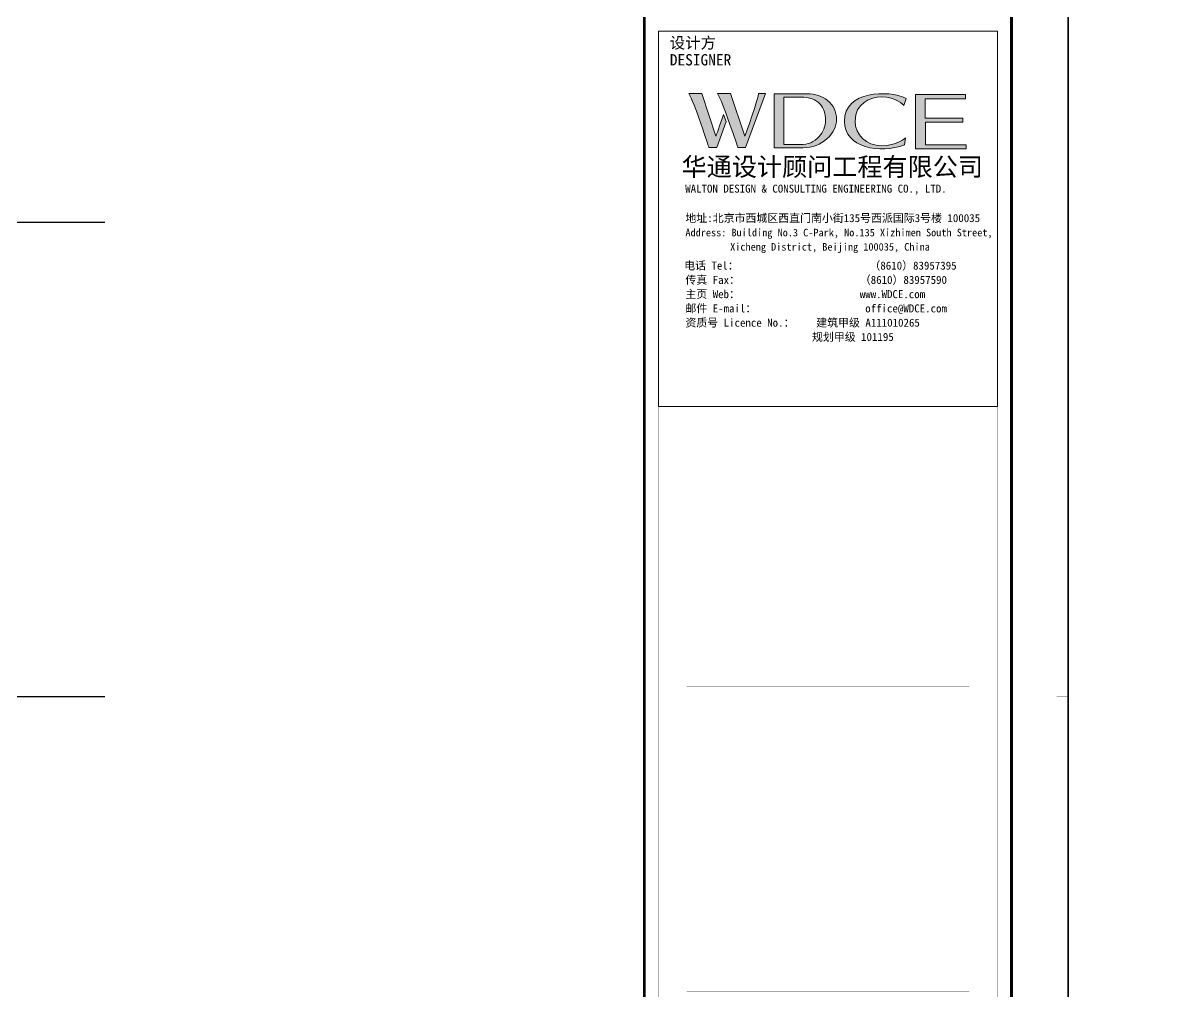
# Model space of a CAD drawing. Extents: x -292644 to 263613, y -713695 to 491457.
# Drawn here: x 158804 to 178991, y 130385 to 147538 of the extents above; entities that cross this region are included whole.
import ezdxf
from ezdxf.enums import TextEntityAlignment as Align
from ezdxf.xclip import XClip

# ---------------------------------------------------------------- set-up
doc = ezdxf.new("R2010")
doc.units = 0
doc.header["$LTSCALE"] = 1000
doc.header["$MEASUREMENT"] = 0
doc.linetypes.add('104-10 轴网$0$DOTE', pattern=[2.42, 2, -0.2, 0.02, -0.2])
doc.linetypes.add('X-104 8#10#平面_t3$0$109-34 轴网$0$L1$0$$AUDIT_BAD_LTYPE1', pattern=[0])
doc.layers.get('0').update_dxf_attribs({"linetype": 'CONTINUOUS'})
doc.layers.get('Defpoints').update_dxf_attribs({"linetype": 'CONTINUOUS'})
doc.layers.add('104-10 轴网$0$A_AXIS-轴线', color=36, linetype='104-10 轴网$0$DOTE')
doc.layers.add('8#楼幕墙$0$04-不打印_辅助线', color=165, linetype='CONTINUOUS', plot=False)
doc.layers.add('X-104 8#10#平面_t3$0$04-不打印_辅助线', color=165, linetype='CONTINUOUS', plot=False)
doc.styles.add('图签信息$0$hwxh', font='STXIHEI.TTF')
doc.styles.add('图签信息$0$华文细黑', font='STXIHEI.TTF', dxfattribs={"height": 10})

# ---------------------------------------------------------------- blocks, each defined once
blk = doc.blocks.new('104-10 轴网')
at = {"layer": '104-10 轴网$0$A_AXIS-轴线', "linetype": '104-10 轴网$0$DOTE'}
for p, q in [((168930, 25200), (113930, 25200)), ((168930, 16800), (113930, 16800))]:
    blk.add_line(p, q, dxfattribs=at)
at = {"layer": 'Defpoints'}
blk.add_lwpolyline([(104380, 45500), (178480, 45500), (178480, -11900), (104380, -11900)], close=True, dxfattribs=at)
blk = doc.blocks.new('图签信息$0$logo2')
h = blk.add_hatch(color=7)
h.paths.add_polyline_path([(19.021, -7.36), (15.845, -7.36), (15.845, -3.972), (18.974, -3.972), (18.974, -4.243), (16.461, -4.243), (16.461, -5.448), (18.811, -5.448), (18.811, -5.686), (16.474, -5.686), (16.474, -7.116), (19.021, -7.116)])
edge = h.paths.add_edge_path()
edge.add_spline(control_points=[(15.259, -4.206), (15.259, -4.206), (15.127, -4.646), (15.127, -4.646), (15.127, -4.646), (14.62, -4.101), (13.734, -4.101), (13.035, -4.101), (12.071, -4.537), (12.076, -5.621), (12.08, -6.488), (12.766, -7.164), (13.734, -7.168), (14.656, -7.172), (15.227, -6.68), (15.227, -6.68), (15.227, -6.68), (15.164, -7.108), (15.164, -7.108), (13.632, -7.703), (11.417, -7.291), (11.411, -5.643), (11.404, -3.721), (14.157, -3.665), (15.259, -4.206)], knot_values=[0, 0, 0, 0, 1, 1, 1, 2, 2, 2, 3, 3, 3, 4, 4, 4, 5, 5, 5, 6, 6, 6, 7, 7, 7, 8, 8, 8, 8], degree=3, periodic=0)
edge = h.paths.add_edge_path(flags=16)
edge.add_spline(control_points=[(10.229, -5.566), (10.229, -5.16), (10.12, -4.83), (9.897, -4.576), (9.63, -4.273), (9.228, -4.122), (8.69, -4.122), (8.69, -4.122), (7.638, -4.122), (7.638, -4.122), (7.638, -4.122), (7.638, -7.098), (7.638, -7.098), (7.638, -7.098), (8.663, -7.098), (8.663, -7.098), (9.133, -7.098), (9.519, -6.934), (9.823, -6.604), (10.095, -6.309), (10.229, -5.964), (10.229, -5.566)], knot_values=[0, 0, 0, 0, 1, 1, 1, 2, 2, 2, 3, 3, 3, 4, 4, 4, 5, 5, 5, 6, 6, 6, 7, 7, 7, 7], degree=3, periodic=0)
edge = h.paths.add_edge_path()
edge.add_spline(control_points=[(10.919, -5.505), (10.919, -5.962), (10.725, -6.366), (10.336, -6.719), (9.92, -7.098), (9.414, -7.288), (8.817, -7.288), (8.817, -7.288), (7.028, -7.288), (7.028, -7.288), (7.028, -7.288), (7.028, -3.925), (7.028, -3.925), (7.028, -3.925), (9.095, -3.925), (9.095, -3.925), (9.593, -3.925), (10.015, -4.063), (10.363, -4.34), (10.733, -4.637), (10.919, -5.026), (10.919, -5.505)], knot_values=[0, 0, 0, 0, 1, 1, 1, 2, 2, 2, 3, 3, 3, 4, 4, 4, 5, 5, 5, 6, 6, 6, 7, 7, 7, 7], degree=3, periodic=0)
at = {"lineweight": 0}
blk.add_lwpolyline([(19.021, -7.36), (15.845, -7.36), (15.845, -3.972), (18.974, -3.972), (18.974, -4.243), (16.461, -4.243), (16.461, -5.448), (18.811, -5.448), (18.811, -5.686), (16.474, -5.686), (16.474, -7.116), (19.021, -7.116), (19.021, -7.36)], dxfattribs=at)
for points, knots in [([(10.919, -5.505), (10.919, -5.962), (10.725, -6.366), (10.336, -6.719), (9.92, -7.098), (9.414, -7.288), (8.817, -7.288), (8.817, -7.288), (7.028, -7.288), (7.028, -7.288), (7.028, -7.288), (7.028, -3.925), (7.028, -3.925), (7.028, -3.925), (9.095, -3.925), (9.095, -3.925), (9.593, -3.925), (10.015, -4.063), (10.363, -4.34), (10.733, -4.637), (10.919, -5.026), (10.919, -5.505)], [0, 0, 0, 0, 1, 1, 1, 2, 2, 2, 3, 3, 3, 4, 4, 4, 5, 5, 5, 6, 6, 6, 7, 7, 7, 7]), ([(10.229, -5.566), (10.229, -5.16), (10.12, -4.83), (9.897, -4.576), (9.63, -4.273), (9.228, -4.122), (8.69, -4.122), (8.69, -4.122), (7.638, -4.122), (7.638, -4.122), (7.638, -4.122), (7.638, -7.098), (7.638, -7.098), (7.638, -7.098), (8.663, -7.098), (8.663, -7.098), (9.133, -7.098), (9.519, -6.934), (9.823, -6.604), (10.095, -6.309), (10.229, -5.964), (10.229, -5.566)], [0, 0, 0, 0, 1, 1, 1, 2, 2, 2, 3, 3, 3, 4, 4, 4, 5, 5, 5, 6, 6, 6, 7, 7, 7, 7]), ([(15.259, -4.206), (15.259, -4.206), (15.127, -4.646), (15.127, -4.646), (15.127, -4.646), (14.62, -4.101), (13.734, -4.101), (13.035, -4.101), (12.071, -4.537), (12.076, -5.621), (12.08, -6.488), (12.766, -7.164), (13.734, -7.168), (14.656, -7.172), (15.227, -6.68), (15.227, -6.68), (15.227, -6.68), (15.164, -7.108), (15.164, -7.108), (13.632, -7.703), (11.417, -7.291), (11.411, -5.643), (11.404, -3.721), (14.157, -3.665), (15.259, -4.206)], [0, 0, 0, 0, 1, 1, 1, 2, 2, 2, 3, 3, 3, 4, 4, 4, 5, 5, 5, 6, 6, 6, 7, 7, 7, 8, 8, 8, 8])]:
    blk.add_open_spline(points, degree=3, knots=knots, dxfattribs=at)
blk = doc.blocks.new('图签信息$0$logo1')
h = blk.add_hatch(color=8)
edge = h.paths.add_edge_path()
edge.add_spline(control_points=[(3.863, -5.205), (3.635, -5.88), (3.386, -6.562), (3.386, -6.562), (3.386, -6.562), (2.503, -3.908), (2.503, -3.908), (2.503, -3.908), (1.802, -3.905), (1.687, -3.908), (2.021, -4.386), (2.952, -7.271), (2.952, -7.271), (2.952, -7.271), (3.437, -7.271), (3.437, -7.271), (3.437, -7.271), (4.032, -5.659), (4.032, -5.659), (4.032, -5.659), (3.863, -5.205), (3.863, -5.205)], knot_values=[0, 0, 0, 0, 1, 1, 1, 2, 2, 2, 3, 3, 3, 4, 4, 4, 5, 5, 5, 6, 6, 6, 7, 7, 7, 7], degree=3, periodic=0)
h = blk.add_hatch(color=7)
edge = h.paths.add_edge_path()
edge.add_spline(control_points=[(6.038, -3.908), (6.09, -4.101), (5.198, -6.562), (5.198, -6.562), (5.198, -6.562), (4.302, -3.908), (4.302, -3.908), (4.302, -3.908), (3.6, -3.905), (3.486, -3.908), (3.821, -4.386), (4.751, -7.271), (4.751, -7.271), (4.751, -7.271), (5.236, -7.271), (5.236, -7.271), (5.236, -7.271), (6.333, -4.3), (6.333, -4.3), (6.333, -4.3), (6.482, -3.908), (6.482, -3.908), (6.482, -3.908), (6.214, -3.914), (6.038, -3.908)], knot_values=[0, 0, 0, 0, 1, 1, 1, 2, 2, 2, 3, 3, 3, 4, 4, 4, 5, 5, 5, 6, 6, 6, 7, 7, 7, 8, 8, 8, 8], degree=3, periodic=0)
at = {"color": 8, "lineweight": 0}
blk.add_open_spline([(3.863, -5.205), (3.635, -5.88), (3.386, -6.562), (3.386, -6.562), (3.386, -6.562), (2.503, -3.908), (2.503, -3.908), (2.503, -3.908), (1.802, -3.905), (1.687, -3.908), (2.021, -4.386), (2.952, -7.271), (2.952, -7.271), (2.952, -7.271), (3.437, -7.271), (3.437, -7.271), (3.437, -7.271), (4.032, -5.659), (4.032, -5.659), (4.032, -5.659), (3.863, -5.205), (3.863, -5.205)], degree=3, knots=[0, 0, 0, 0, 1, 1, 1, 2, 2, 2, 3, 3, 3, 4, 4, 4, 5, 5, 5, 6, 6, 6, 7, 7, 7, 7], dxfattribs=at)
at = {"lineweight": 0}
blk.add_open_spline([(6.038, -3.908), (6.09, -4.101), (5.198, -6.562), (5.198, -6.562), (5.198, -6.562), (4.302, -3.908), (4.302, -3.908), (4.302, -3.908), (3.6, -3.905), (3.486, -3.908), (3.821, -4.386), (4.751, -7.271), (4.751, -7.271), (4.751, -7.271), (5.236, -7.271), (5.236, -7.271), (5.236, -7.271), (6.333, -4.3), (6.333, -4.3), (6.333, -4.3), (6.482, -3.908), (6.482, -3.908), (6.482, -3.908), (6.214, -3.914), (6.038, -3.908)], degree=3, knots=[0, 0, 0, 0, 1, 1, 1, 2, 2, 2, 3, 3, 3, 4, 4, 4, 5, 5, 5, 6, 6, 6, 7, 7, 7, 8, 8, 8, 8], dxfattribs=at)
blk.add_blockref('图签信息$0$logo2', (0, 0))
blk = doc.blocks.new('图签信息$0$时间-logo')
at = {"layer": 'Defpoints', "lineweight": 0}
blk.add_lwpolyline([(0, -23.457), (-21.166, -23.457), (-21.166, 0), (0, 0), (0, -23.457)], dxfattribs=at)
blk.add_blockref('图签信息$0$logo1', (-20.967, 0))
at = {"style": '图签信息$0$hwxh'}
for s, height, p in [('华通设计顾问工程有限公司 ', 1.15, (-19.726, -9.054)), ('WALTON DESIGN & CONSULTING ENGINEERING CO., LTD.', 0.5, (-19.497, -10.096)), ('地址:北京市西城区西直门南小街135号西派国际3号楼 100035', 0.5, (-19.485, -11.936)), ('Address: Building No.3 C-Park, No.135 Xizhimen South Street, ', 0.47, (-19.485, -12.827)), ('Xicheng District, Beijing 100035, China ', 0.47, (-16.691, -13.718)), ('电话 Tel：                        （8610）83957395 ', 0.5, (-19.564, -14.906)), ('传真 Fax：                      （8610）83957590 ', 0.5, (-19.485, -15.798)), ('主页 Web：                      www.WDCE.com ', 0.5, (-19.485, -16.689)), ('邮件 E-mail：                    office@WDCE.com ', 0.5, (-19.485, -17.58)), ('资质号 Licence No.：    建筑甲级 A111010265 ', 0.5, (-19.485, -18.472)), ('   规划甲级 101195', 0.5, (-12.602, -19.363))]:
    blk.add_text(s, height=height, dxfattribs=at).set_placement(p)
blk = doc.blocks.new('图签信息')
at = {"const_width": 0.5}
blk.add_lwpolyline([(-65, 0), (0, 0), (0, 500.5), (-65, 500.5)], close=True, dxfattribs=at)
at = {"const_width": 0.05}
for points in [[(-62.5, 404.92), (-62.5, 227.83)], [(-62.5, 404.92), (-2.5, 404.92)], [(-62.5, 227.83), (-2.5, 227.83), (-2.5, 404.92)], [(-57.5, 338.36), (-7.5, 338.36)], [(-57.5, 288.83), (-7.5, 288.83)], [(-57.5, 234.85), (-7.5, 234.85)]]:
    blk.add_lwpolyline(points, dxfattribs=at)
at = {"ltscale": 0.001, "xscale": 2.834689937531525, "yscale": 2.834689937531525, "zscale": 2.834689937531525}
blk.add_blockref('图签信息$0$时间-logo', (-2.5, 404.92), dxfattribs=at)
at = {"style": '图签信息$0$华文细黑'}
for s, p in [('设计方', (-60.5, 403.83)), ('DESIGNER', (-60.5, 400.83))]:
    blk.add_text(s, height=2, dxfattribs=at).set_placement(p, align=Align.TOP_LEFT)
blk = doc.blocks.new('图签-A1')
at = {"color": 2}
blk.add_blockref('图签信息', (0, 0), dxfattribs=at)
blk = doc.blocks.new('图框-A1')
for points, const_width in [([(0, 0), (841, 0), (841, 594), (0, 594)], 0.05), ([(766, 584), (25, 584), (25, 10), (766, 10)], 0.5)]:
    blk.add_lwpolyline(points, close=True, dxfattribs=dict(const_width=const_width))
at = {"const_width": 0.05}
blk.add_lwpolyline([(841, 297), (839, 297)], dxfattribs=at)
blk = doc.blocks.new('104-8910 结构')
at = {"layer": 'Defpoints'}
blk.add_lwpolyline([(-19000, -118200), (61000, -118200), (61000, 41800), (-19000, 41800)], close=True, dxfattribs=at)
blk = doc.blocks.new('8#楼幕墙')
at = {"layer": '8#楼幕墙$0$04-不打印_辅助线'}
blk.add_lwpolyline([(-18550, 105900), (65550, 105900), (65550, 165300), (-18550, 165300)], close=True, dxfattribs=at)
blk = doc.blocks.new('X-104 8#10#平面_t3')
at = {"linetype": 'X-104 8#10#平面_t3$0$109-34 轴网$0$L1$0$$AUDIT_BAD_LTYPE1'}
blk.add_lwpolyline([(177307, 165300), (177307, 105900), (93207, 105900), (93207, 165300)], close=True, dxfattribs=at)
at = {"layer": 'X-104 8#10#平面_t3$0$04-不打印_辅助线', "linetype": 'X-104 8#10#平面_t3$0$109-34 轴网$0$L1$0$$AUDIT_BAD_LTYPE1'}
blk.add_lwpolyline([(177307, 105900), (93207, 105900), (93207, 165300), (177307, 165300)], close=True, dxfattribs=at)
at = {"layer": 'X-104 8#10#平面_t3$0$04-不打印_辅助线'}
blk.add_lwpolyline([(177307, 105900), (261407, 105900), (261407, 165300), (177307, 165300)], close=True, dxfattribs=at)
at = {"linetype": 'X-104 8#10#平面_t3$0$109-34 轴网$0$L1$0$$AUDIT_BAD_LTYPE1'}
ref = blk.add_blockref('8#楼幕墙', (111757, 0), dxfattribs=at)
XClip(ref).set_block_clipping_path([(-18549.9999999995, -12899.9999999999), (65550.0000000003, 284100.0000000003)])
at = {"xscale": 100, "yscale": 100, "zscale": 100}
for name, p in [('图框-A1', (93207, 105900)), ('图签-A1', (176307, 106900))]:
    blk.add_blockref(name, p, dxfattribs=at)
at = {"linetype": 'X-104 8#10#平面_t3$0$109-34 轴网$0$L1$0$$AUDIT_BAD_LTYPE1'}
ref = blk.add_blockref('104-10 轴网', (-8673, 118800), dxfattribs=at)
XClip(ref).set_block_clipping_path([(104379.5977508624, -11900), (178479.5977508624, 45500)])
ref = blk.add_blockref('104-8910 结构', (153887, 46100), dxfattribs=dict(at, rotation=180))
XClip(ref).set_block_clipping_path([(-15919.9999999996, -118200.0000000001), (58180.0000000003, -60800.0000000001)])

msp = doc.modelspace()

# ---------------------------------------------------------------- block references
msp.add_blockref('X-104 8#10#平面_t3', (0, 0))

doc.saveas('drawing.dxf')
